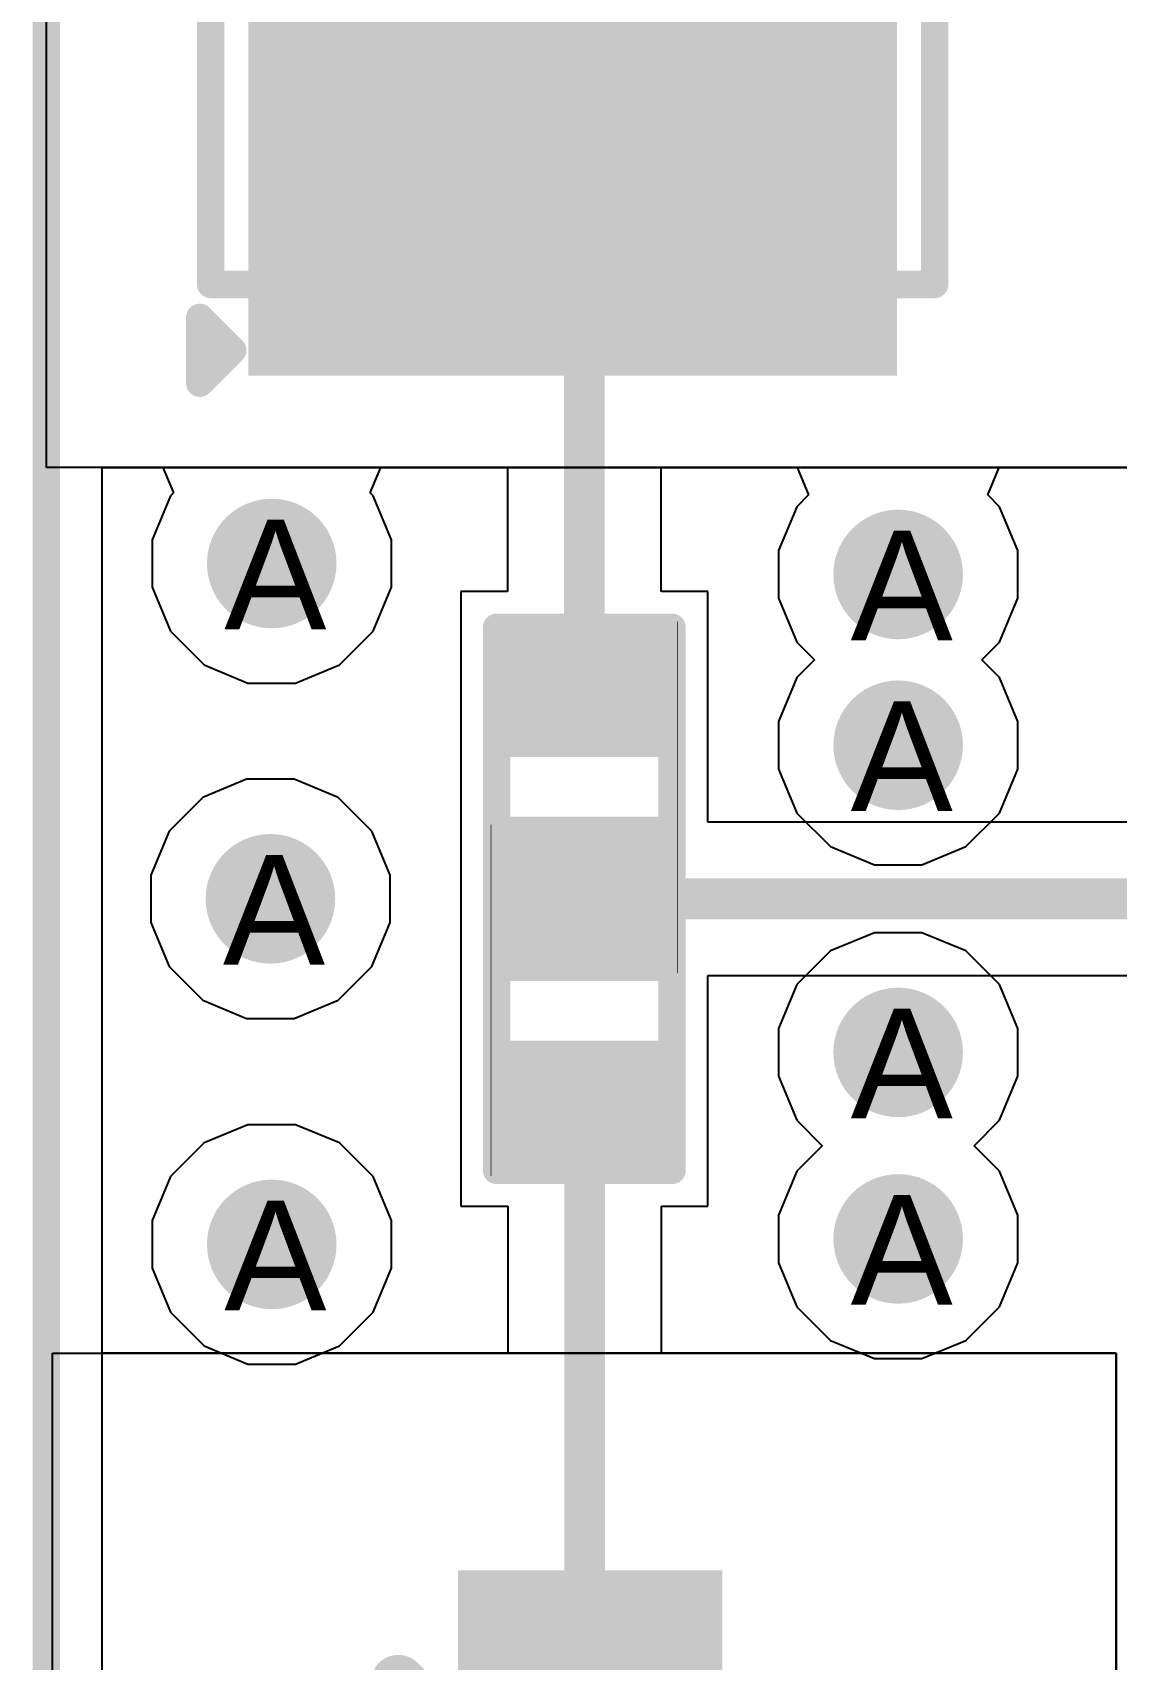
# Model space of a CAD drawing. Header units: inches. Extents: x 0 to 5271, y 0 to 5417.
# Drawn here: x -0.06 to 4.96, y 22.72 to 30.25 of the extents above; entities that cross this region are included whole.
import ezdxf

# ---------------------------------------------------------------- set-up
doc = ezdxf.new("R2010")
doc.units = ezdxf.units.IN
for name, color, linetype in [('Board_Outline', 216, 'Continuous'), ('Bottom Layer', 5, 'Continuous'), ('Drill Drawing', 1, 'Continuous'), ('L2_GND1', 16, 'Continuous'), ('L3_SIG1', 76, 'Continuous'), ('L4_PWR', 90, 'Continuous'), ('L5_GND2', 156, 'Continuous'), ('L6_SIG2', 130, 'Continuous'), ('L7_GND3', 216, 'Continuous'), ('Top Layer', 1, 'Continuous'), ('Top Overlay', 2, 'Continuous'), ('Top Paste', 8, 'Continuous'), ('Top Solder', 216, 'Continuous'), ('Via Holes', 16, 'Continuous')]:
    doc.layers.add(name, color=color, linetype=linetype)
doc.styles.add('Arial', font='', dxfattribs={"height": 0.2})
doc.styles.get('Arial').set_extended_font_data('Arial')

# ---------------------------------------------------------------- blocks, each defined once
blk = doc.blocks.new('W3006__3')
at = {"layer": 'Top Layer'}
blk.add_hatch(color=1, dxfattribs=at).paths.add_polyline_path([(-5.4, 1.4), (-3.7, 1.4), (-3.7, -1.4), (-5.4, -1.4)])
at = {"layer": 'Top Paste'}
blk.add_hatch(color=8, dxfattribs=at).paths.add_polyline_path([(-5.4, 1.4), (-3.7, 1.4), (-3.7, -1.4), (-5.4, -1.4)])
at = {"layer": 'Top Solder'}
blk.add_hatch(color=216, dxfattribs=at).paths.add_polyline_path([(-5.5016, 1.5016), (-3.5984, 1.5016), (-3.5984, -1.5016), (-5.5016, -1.5016)])
at = {"layer": 'Top Overlay'}
for points in [[(-5.5372, 1.7272, 0.127, 0.127, 0), (-5.3848, 1.5748, 0.127, 0.127, 0)], [(-5.5372, 1.7272, 0.127, 0.127, 0), (-5.2324, 1.7272, 0.127, 0.127, 0)], [(-5.2324, 1.7272, 0.127, 0.127, 0), (-5.3848, 1.5748, 0.127, 0.127, 0)], [(-5.08, 1.6764, 0.127, 0.127, 0), (5.0546, 1.6764, 0.127, 0.127, 0)], [(-5.08, 1.6764, 0.127, 0.127, 0), (-5.08, 1.4732, 0.127, 0.127, 0)], [(-5.08, -1.4732, 0.127, 0.127, 0), (-5.08, -1.6764, 0.127, 0.127, 0)], [(-5.08, -1.6764, 0.127, 0.127, 0), (5.0546, -1.6764, 0.127, 0.127, 0)]]:
    blk.add_lwpolyline(points, format="xyseb", dxfattribs=at)
for points in [[(-5.569, 1.7272, 0.0635, 0.0635, 1), (-5.5054, 1.7272, 0.0635, 0.0635, 1)], [(-5.569, 1.7272, 0.0635, 0.0635, 1), (-5.5054, 1.7272, 0.0635, 0.0635, 1)], [(-5.2641, 1.7272, 0.0635, 0.0635, 1), (-5.2007, 1.7272, 0.0635, 0.0635, 1)], [(-5.2641, 1.7272, 0.0635, 0.0635, 1), (-5.2007, 1.7272, 0.0635, 0.0635, 1)], [(-5.1117, 1.6764, 0.0635, 0.0635, 1), (-5.0483, 1.6764, 0.0635, 0.0635, 1)], [(-5.1117, 1.6764, 0.0635, 0.0635, 1), (-5.0483, 1.6764, 0.0635, 0.0635, 1)], [(-5.4165, 1.5748, 0.0635, 0.0635, 1), (-5.353, 1.5748, 0.0635, 0.0635, 1)], [(-5.4165, 1.5748, 0.0635, 0.0635, 1), (-5.353, 1.5748, 0.0635, 0.0635, 1)], [(-5.1117, 1.4732, 0.0635, 0.0635, 1), (-5.0483, 1.4732, 0.0635, 0.0635, 1)], [(-5.1117, -1.4732, 0.0635, 0.0635, 1), (-5.0483, -1.4732, 0.0635, 0.0635, 1)], [(-5.1117, -1.6764, 0.0635, 0.0635, 1), (-5.0483, -1.6764, 0.0635, 0.0635, 1)], [(-5.1117, -1.6764, 0.0635, 0.0635, 1), (-5.0483, -1.6764, 0.0635, 0.0635, 1)]]:
    blk.add_lwpolyline(points, format="xyseb", close=True, dxfattribs=at)
blk = doc.blocks.new('U_FL_R_SMT_1_80___34')
at = {"layer": 'Top Layer'}
for points in [[(-2.01, 2.0742), (-0.94, 2.0742), (-0.94, -0.1258), (-2.01, -0.1258)], [(0.94, 2.0742), (2.01, 2.0742), (2.01, -0.1258), (0.94, -0.1258)], [(-0.51, -0.4392), (0.51, -0.4392), (0.51, -1.5092), (-0.51, -1.5092)]]:
    blk.add_hatch(color=1, dxfattribs=at).paths.add_polyline_path(points)
at = {"layer": 'Top Paste'}
for points in [[(-2.01, 2.0742), (-0.94, 2.0742), (-0.94, -0.1258), (-2.01, -0.1258)], [(0.94, 2.0742), (2.01, 2.0742), (2.01, -0.1258), (0.94, -0.1258)], [(-0.51, -0.4392), (0.51, -0.4392), (0.51, -1.5092), (-0.51, -1.5092)]]:
    blk.add_hatch(color=8, dxfattribs=at).paths.add_polyline_path(points)
at = {"layer": 'Top Solder'}
for points in [[(-2.1116, 2.1758), (-0.8384, 2.1758), (-0.8384, -0.2274), (-2.1116, -0.2274)], [(0.8384, 2.1758), (2.1116, 2.1758), (2.1116, -0.2274), (0.8384, -0.2274)], [(-0.6116, -0.3376), (0.6116, -0.3376), (0.6116, -1.6108), (-0.6116, -1.6108)]]:
    blk.add_hatch(color=216, dxfattribs=at).paths.add_polyline_path(points)
at = {"layer": 'Top Overlay'}
for points in [[(-0.4064, 2.2098, 0.127, 0.127, 0), (-0.9652, 2.2098, 0.127, 0.127, 0)], [(0.9652, 2.2098, 0.127, 0.127, 0), (0.4064, 2.2098, 0.127, 0.127, 0)], [(-0.762, -0.5334, 0.127, 0.127, 0), (-1.2192, -0.5334, 0.127, 0.127, 0)], [(1.2192, -0.5334, 0.127, 0.127, 0), (0.762, -0.5334, 0.127, 0.127, 0)], [(0.889, -0.7874, 0.254, 0.254, 0), (0.7366, -0.9398, 0.254, 0.254, 0)], [(0.889, -0.7874, 0.254, 0.254, 0), (0.889, -1.0922, 0.254, 0.254, 0)], [(0.889, -1.0922, 0.254, 0.254, 0), (0.7366, -0.9398, 0.254, 0.254, 0)]]:
    blk.add_lwpolyline(points, format="xyseb", dxfattribs=at)
for points in [[(-0.997, 2.2098, 0.0635, 0.0635, 1), (-0.9335, 2.2098, 0.0635, 0.0635, 1)], [(-0.4382, 2.2098, 0.0635, 0.0635, 1), (-0.3747, 2.2098, 0.0635, 0.0635, 1)], [(0.3747, 2.2098, 0.0635, 0.0635, 1), (0.4382, 2.2098, 0.0635, 0.0635, 1)], [(0.9335, 2.2098, 0.0635, 0.0635, 1), (0.997, 2.2098, 0.0635, 0.0635, 1)], [(-1.251, -0.5334, 0.0635, 0.0635, 1), (-1.1875, -0.5334, 0.0635, 0.0635, 1)], [(-0.7938, -0.5334, 0.0635, 0.0635, 1), (-0.7303, -0.5334, 0.0635, 0.0635, 1)], [(0.7303, -0.5334, 0.0635, 0.0635, 1), (0.7938, -0.5334, 0.0635, 0.0635, 1)], [(1.1875, -0.5334, 0.0635, 0.0635, 1), (1.251, -0.5334, 0.0635, 0.0635, 1)], [(0.8255, -0.7874, 0.127, 0.127, 1), (0.9525, -0.7874, 0.127, 0.127, 1)], [(0.8255, -0.7874, 0.127, 0.127, 1), (0.9525, -0.7874, 0.127, 0.127, 1)], [(0.6731, -0.9398, 0.127, 0.127, 1), (0.8001, -0.9398, 0.127, 0.127, 1)], [(0.6731, -0.9398, 0.127, 0.127, 1), (0.8001, -0.9398, 0.127, 0.127, 1)], [(0.8255, -1.0922, 0.127, 0.127, 1), (0.9525, -1.0922, 0.127, 0.127, 1)], [(0.8255, -1.0922, 0.127, 0.127, 1), (0.9525, -1.0922, 0.127, 0.127, 1)]]:
    blk.add_lwpolyline(points, format="xyseb", close=True, dxfattribs=at)
blk = doc.blocks.new('R___0402_285')
at = {"layer": 'Top Layer'}
for points in [[(-0.6985, -0.3175), (-0.6985, 0.3175), (-0.2413, 0.3175), (-0.2413, -0.3175)], [(0.2413, -0.3175), (0.2413, 0.3175), (0.6985, 0.3175), (0.6985, -0.3175)]]:
    blk.add_hatch(color=1, dxfattribs=at).paths.add_polyline_path(points)
at = {"layer": 'Top Paste'}
for points in [[(-0.6985, -0.3175), (-0.6985, 0.3175), (-0.2413, 0.3175), (-0.2413, -0.3175)], [(0.2413, -0.3175), (0.2413, 0.3175), (0.6985, 0.3175), (0.6985, -0.3175)]]:
    blk.add_hatch(color=8, dxfattribs=at).paths.add_polyline_path(points)
at = {"layer": 'Top Solder'}
for points in [[(-0.7535, -0.3725), (-0.7535, 0.3725), (-0.1863, 0.3725), (-0.1863, -0.3725)], [(0.1863, -0.3725), (0.1863, 0.3725), (0.7535, 0.3725), (0.7535, -0.3725)]]:
    blk.add_hatch(color=216, dxfattribs=at).paths.add_polyline_path(points)
at = {"layer": 'Top Overlay'}
for points in [[(0.7874, 0.4064, 0.127, 0.127, 0), (-0.7874, 0.4064, 0.127, 0.127, 0)], [(-0.7874, -0.4064, 0.127, 0.127, 0), (-0.7874, 0.4064, 0.127, 0.127, 0)], [(0.7874, -0.4064, 0.127, 0.127, 0), (0.7874, 0.4064, 0.127, 0.127, 0)], [(0.7874, -0.4064, 0.127, 0.127, 0), (-0.7874, -0.4064, 0.127, 0.127, 0)], [(0.8128, -0.4318, 0.00323, 0.00323, 0), (-0.8128, -0.4318, 0.00323, 0.00323, 0)]]:
    blk.add_lwpolyline(points, format="xyseb", dxfattribs=at)
for points in [[(-0.8191, 0.4064, 0.0635, 0.0635, 1), (-0.7556, 0.4064, 0.0635, 0.0635, 1)], [(-0.8191, 0.4064, 0.0635, 0.0635, 1), (-0.7556, 0.4064, 0.0635, 0.0635, 1)], [(0.7556, 0.4064, 0.0635, 0.0635, 1), (0.8191, 0.4064, 0.0635, 0.0635, 1)], [(0.7556, 0.4064, 0.0635, 0.0635, 1), (0.8191, 0.4064, 0.0635, 0.0635, 1)], [(-0.8191, -0.4064, 0.0635, 0.0635, 1), (-0.7556, -0.4064, 0.0635, 0.0635, 1)], [(-0.8191, -0.4064, 0.0635, 0.0635, 1), (-0.7556, -0.4064, 0.0635, 0.0635, 1)], [(0.7556, -0.4064, 0.0635, 0.0635, 1), (0.8191, -0.4064, 0.0635, 0.0635, 1)], [(0.7556, -0.4064, 0.0635, 0.0635, 1), (0.8191, -0.4064, 0.0635, 0.0635, 1)], [(-0.8136, -0.4318, 0.00161, 0.00161, 1), (-0.812, -0.4318, 0.00161, 0.00161, 1)], [(0.812, -0.4318, 0.00161, 0.00161, 1), (0.8136, -0.4318, 0.00161, 0.00161, 1)]]:
    blk.add_lwpolyline(points, format="xyseb", close=True, dxfattribs=at)
blk = doc.blocks.new('R___0402_287')
at = {"layer": 'Top Layer'}
for points in [[(-0.6985, -0.3175), (-0.6985, 0.3175), (-0.2413, 0.3175), (-0.2413, -0.3175)], [(0.2413, -0.3175), (0.2413, 0.3175), (0.6985, 0.3175), (0.6985, -0.3175)]]:
    blk.add_hatch(color=1, dxfattribs=at).paths.add_polyline_path(points)
at = {"layer": 'Top Paste'}
for points in [[(-0.6985, -0.3175), (-0.6985, 0.3175), (-0.2413, 0.3175), (-0.2413, -0.3175)], [(0.2413, -0.3175), (0.2413, 0.3175), (0.6985, 0.3175), (0.6985, -0.3175)]]:
    blk.add_hatch(color=8, dxfattribs=at).paths.add_polyline_path(points)
at = {"layer": 'Top Solder'}
for points in [[(-0.7535, -0.3725), (-0.7535, 0.3725), (-0.1863, 0.3725), (-0.1863, -0.3725)], [(0.1863, -0.3725), (0.1863, 0.3725), (0.7535, 0.3725), (0.7535, -0.3725)]]:
    blk.add_hatch(color=216, dxfattribs=at).paths.add_polyline_path(points)
at = {"layer": 'Top Overlay'}
for points in [[(-0.7874, 0.4064, 0.127, 0.127, 0), (0.7874, 0.4064, 0.127, 0.127, 0)], [(-0.7874, 0.4064, 0.127, 0.127, 0), (-0.7874, -0.4064, 0.127, 0.127, 0)], [(0.7874, 0.4064, 0.127, 0.127, 0), (0.7874, -0.4064, 0.127, 0.127, 0)], [(-0.7874, -0.4064, 0.127, 0.127, 0), (0.7874, -0.4064, 0.127, 0.127, 0)], [(-0.8128, -0.4318, 0.00323, 0.00323, 0), (0.8128, -0.4318, 0.00323, 0.00323, 0)]]:
    blk.add_lwpolyline(points, format="xyseb", dxfattribs=at)
for points in [[(-0.8191, 0.4064, 0.0635, 0.0635, 1), (-0.7556, 0.4064, 0.0635, 0.0635, 1)], [(-0.8191, 0.4064, 0.0635, 0.0635, 1), (-0.7556, 0.4064, 0.0635, 0.0635, 1)], [(0.7556, 0.4064, 0.0635, 0.0635, 1), (0.8191, 0.4064, 0.0635, 0.0635, 1)], [(0.7556, 0.4064, 0.0635, 0.0635, 1), (0.8191, 0.4064, 0.0635, 0.0635, 1)], [(-0.8191, -0.4064, 0.0635, 0.0635, 1), (-0.7556, -0.4064, 0.0635, 0.0635, 1)], [(-0.8191, -0.4064, 0.0635, 0.0635, 1), (-0.7556, -0.4064, 0.0635, 0.0635, 1)], [(0.7556, -0.4064, 0.0635, 0.0635, 1), (0.8191, -0.4064, 0.0635, 0.0635, 1)], [(0.7556, -0.4064, 0.0635, 0.0635, 1), (0.8191, -0.4064, 0.0635, 0.0635, 1)], [(-0.8136, -0.4318, 0.00161, 0.00161, 1), (-0.812, -0.4318, 0.00161, 0.00161, 1)], [(0.812, -0.4318, 0.00161, 0.00161, 1), (0.8136, -0.4318, 0.00161, 0.00161, 1)]]:
    blk.add_lwpolyline(points, format="xyseb", close=True, dxfattribs=at)

msp = doc.modelspace()

# ---------------------------------------------------------------- hatches: boundary and pattern name
at = {"layer": 'Bottom Layer'}
h = msp.add_hatch(color=5, dxfattribs=at)
edge = h.paths.add_edge_path()
edge.add_arc((1.0445, 27.791), 0.3, 0, 360)
h = msp.add_hatch(color=5, dxfattribs=at)
edge = h.paths.add_edge_path()
edge.add_arc((3.9458, 27.7402), 0.3, 0, 360)
h = msp.add_hatch(color=5, dxfattribs=at)
edge = h.paths.add_edge_path()
edge.add_arc((3.9458, 26.9494), 0.3, 0, 360)
h = msp.add_hatch(color=5, dxfattribs=at)
edge = h.paths.add_edge_path()
edge.add_arc((1.0384, 26.2382), 0.3, 0, 360)
h = msp.add_hatch(color=5, dxfattribs=at)
edge = h.paths.add_edge_path()
edge.add_arc((3.9458, 25.527), 0.3, 0, 360)
h = msp.add_hatch(color=5, dxfattribs=at)
edge = h.paths.add_edge_path()
edge.add_arc((1.0445, 24.638), 0.3, 0, 360)
h = msp.add_hatch(color=5, dxfattribs=at)
edge = h.paths.add_edge_path()
edge.add_arc((3.9458, 24.6634), 0.3, 0, 360)
at = {"layer": 'L2_GND1'}
h = msp.add_hatch(color=16, dxfattribs=at)
edge = h.paths.add_edge_path()
edge.add_arc((1.0445, 27.791), 0.3, 0, 360)
h = msp.add_hatch(color=16, dxfattribs=at)
edge = h.paths.add_edge_path()
edge.add_arc((3.9458, 27.7402), 0.3, 0, 360)
h = msp.add_hatch(color=16, dxfattribs=at)
edge = h.paths.add_edge_path()
edge.add_arc((3.9458, 26.9494), 0.3, 0, 360)
h = msp.add_hatch(color=16, dxfattribs=at)
edge = h.paths.add_edge_path()
edge.add_arc((1.0384, 26.2382), 0.3, 0, 360)
h = msp.add_hatch(color=16, dxfattribs=at)
edge = h.paths.add_edge_path()
edge.add_arc((3.9458, 25.527), 0.3, 0, 360)
h = msp.add_hatch(color=16, dxfattribs=at)
edge = h.paths.add_edge_path()
edge.add_arc((1.0445, 24.638), 0.3, 0, 360)
h = msp.add_hatch(color=16, dxfattribs=at)
edge = h.paths.add_edge_path()
edge.add_arc((3.9458, 24.6634), 0.3, 0, 360)
at = {"layer": 'L3_SIG1'}
h = msp.add_hatch(color=76, dxfattribs=at)
edge = h.paths.add_edge_path()
edge.add_arc((1.0445, 27.791), 0.3, 0, 360)
h = msp.add_hatch(color=76, dxfattribs=at)
edge = h.paths.add_edge_path()
edge.add_arc((3.9458, 27.7402), 0.3, 0, 360)
h = msp.add_hatch(color=76, dxfattribs=at)
edge = h.paths.add_edge_path()
edge.add_arc((3.9458, 26.9494), 0.3, 0, 360)
h = msp.add_hatch(color=76, dxfattribs=at)
edge = h.paths.add_edge_path()
edge.add_arc((1.0384, 26.2382), 0.3, 0, 360)
h = msp.add_hatch(color=76, dxfattribs=at)
edge = h.paths.add_edge_path()
edge.add_arc((3.9458, 25.527), 0.3, 0, 360)
h = msp.add_hatch(color=76, dxfattribs=at)
edge = h.paths.add_edge_path()
edge.add_arc((1.0445, 24.638), 0.3, 0, 360)
h = msp.add_hatch(color=76, dxfattribs=at)
edge = h.paths.add_edge_path()
edge.add_arc((3.9458, 24.6634), 0.3, 0, 360)
at = {"layer": 'L4_PWR'}
h = msp.add_hatch(color=90, dxfattribs=at)
edge = h.paths.add_edge_path()
edge.add_arc((1.0445, 27.791), 0.3, 0, 360)
h = msp.add_hatch(color=90, dxfattribs=at)
edge = h.paths.add_edge_path()
edge.add_arc((3.9458, 27.7402), 0.3, 0, 360)
h = msp.add_hatch(color=90, dxfattribs=at)
edge = h.paths.add_edge_path()
edge.add_arc((3.9458, 26.9494), 0.3, 0, 360)
h = msp.add_hatch(color=90, dxfattribs=at)
edge = h.paths.add_edge_path()
edge.add_arc((1.0384, 26.2382), 0.3, 0, 360)
h = msp.add_hatch(color=90, dxfattribs=at)
edge = h.paths.add_edge_path()
edge.add_arc((3.9458, 25.527), 0.3, 0, 360)
h = msp.add_hatch(color=90, dxfattribs=at)
edge = h.paths.add_edge_path()
edge.add_arc((1.0445, 24.638), 0.3, 0, 360)
h = msp.add_hatch(color=90, dxfattribs=at)
edge = h.paths.add_edge_path()
edge.add_arc((3.9458, 24.6634), 0.3, 0, 360)
at = {"layer": 'L5_GND2'}
h = msp.add_hatch(color=156, dxfattribs=at)
edge = h.paths.add_edge_path()
edge.add_arc((1.0445, 27.791), 0.3, 0, 360)
h = msp.add_hatch(color=156, dxfattribs=at)
edge = h.paths.add_edge_path()
edge.add_arc((3.9458, 27.7402), 0.3, 0, 360)
h = msp.add_hatch(color=156, dxfattribs=at)
edge = h.paths.add_edge_path()
edge.add_arc((3.9458, 26.9494), 0.3, 0, 360)
h = msp.add_hatch(color=156, dxfattribs=at)
edge = h.paths.add_edge_path()
edge.add_arc((1.0384, 26.2382), 0.3, 0, 360)
h = msp.add_hatch(color=156, dxfattribs=at)
edge = h.paths.add_edge_path()
edge.add_arc((3.9458, 25.527), 0.3, 0, 360)
h = msp.add_hatch(color=156, dxfattribs=at)
edge = h.paths.add_edge_path()
edge.add_arc((1.0445, 24.638), 0.3, 0, 360)
h = msp.add_hatch(color=156, dxfattribs=at)
edge = h.paths.add_edge_path()
edge.add_arc((3.9458, 24.6634), 0.3, 0, 360)
at = {"layer": 'L6_SIG2'}
h = msp.add_hatch(color=130, dxfattribs=at)
edge = h.paths.add_edge_path()
edge.add_arc((1.0445, 27.791), 0.3, 0, 360)
h = msp.add_hatch(color=130, dxfattribs=at)
edge = h.paths.add_edge_path()
edge.add_arc((3.9458, 27.7402), 0.3, 0, 360)
h = msp.add_hatch(color=130, dxfattribs=at)
edge = h.paths.add_edge_path()
edge.add_arc((3.9458, 26.9494), 0.3, 0, 360)
h = msp.add_hatch(color=130, dxfattribs=at)
edge = h.paths.add_edge_path()
edge.add_arc((1.0384, 26.2382), 0.3, 0, 360)
h = msp.add_hatch(color=130, dxfattribs=at)
edge = h.paths.add_edge_path()
edge.add_arc((3.9458, 25.527), 0.3, 0, 360)
h = msp.add_hatch(color=130, dxfattribs=at)
edge = h.paths.add_edge_path()
edge.add_arc((1.0445, 24.638), 0.3, 0, 360)
h = msp.add_hatch(color=130, dxfattribs=at)
edge = h.paths.add_edge_path()
edge.add_arc((3.9458, 24.6634), 0.3, 0, 360)
at = {"layer": 'L7_GND3'}
h = msp.add_hatch(color=216, dxfattribs=at)
edge = h.paths.add_edge_path()
edge.add_arc((1.0445, 27.791), 0.3, 0, 360)
h = msp.add_hatch(color=216, dxfattribs=at)
edge = h.paths.add_edge_path()
edge.add_arc((3.9458, 27.7402), 0.3, 0, 360)
h = msp.add_hatch(color=216, dxfattribs=at)
edge = h.paths.add_edge_path()
edge.add_arc((3.9458, 26.9494), 0.3, 0, 360)
h = msp.add_hatch(color=216, dxfattribs=at)
edge = h.paths.add_edge_path()
edge.add_arc((1.0384, 26.2382), 0.3, 0, 360)
h = msp.add_hatch(color=216, dxfattribs=at)
edge = h.paths.add_edge_path()
edge.add_arc((3.9458, 25.527), 0.3, 0, 360)
h = msp.add_hatch(color=216, dxfattribs=at)
edge = h.paths.add_edge_path()
edge.add_arc((1.0445, 24.638), 0.3, 0, 360)
h = msp.add_hatch(color=216, dxfattribs=at)
edge = h.paths.add_edge_path()
edge.add_arc((3.9458, 24.6634), 0.3, 0, 360)
at = {"layer": 'Top Layer'}
h = msp.add_hatch(color=1, dxfattribs=at)
edge = h.paths.add_edge_path()
edge.add_arc((1.0445, 27.791), 0.3, 0, 360)
h = msp.add_hatch(color=1, dxfattribs=at)
edge = h.paths.add_edge_path()
edge.add_arc((3.9458, 27.7402), 0.3, 0, 360)
h = msp.add_hatch(color=1, dxfattribs=at)
edge = h.paths.add_edge_path()
edge.add_arc((3.9458, 26.9494), 0.3, 0, 360)
h = msp.add_hatch(color=1, dxfattribs=at)
edge = h.paths.add_edge_path()
edge.add_arc((1.0384, 26.2382), 0.3, 0, 360)
h = msp.add_hatch(color=1, dxfattribs=at)
edge = h.paths.add_edge_path()
edge.add_arc((3.9458, 25.527), 0.3, 0, 360)
h = msp.add_hatch(color=1, dxfattribs=at)
edge = h.paths.add_edge_path()
edge.add_arc((1.0445, 24.638), 0.3, 0, 360)
h = msp.add_hatch(color=1, dxfattribs=at)
edge = h.paths.add_edge_path()
edge.add_arc((3.9458, 24.6634), 0.3, 0, 360)
at = {"layer": 'Via Holes'}
h = msp.add_hatch(color=7, dxfattribs=at)
edge = h.paths.add_edge_path()
edge.add_arc((1.0445, 27.791), 0.15, 0, 360)
h = msp.add_hatch(color=7, dxfattribs=at)
edge = h.paths.add_edge_path()
edge.add_arc((3.9458, 27.7402), 0.15, 0, 360)
h = msp.add_hatch(color=7, dxfattribs=at)
edge = h.paths.add_edge_path()
edge.add_arc((3.9458, 26.9494), 0.15, 0, 360)
h = msp.add_hatch(color=7, dxfattribs=at)
edge = h.paths.add_edge_path()
edge.add_arc((1.0384, 26.2382), 0.15, 0, 360)
h = msp.add_hatch(color=7, dxfattribs=at)
edge = h.paths.add_edge_path()
edge.add_arc((3.9458, 25.527), 0.15, 0, 360)
h = msp.add_hatch(color=7, dxfattribs=at)
edge = h.paths.add_edge_path()
edge.add_arc((1.0445, 24.638), 0.15, 0, 360)
h = msp.add_hatch(color=7, dxfattribs=at)
edge = h.paths.add_edge_path()
edge.add_arc((3.9458, 24.6634), 0.15, 0, 360)

# ---------------------------------------------------------------- linework, layer by layer
at = {"layer": 'Board_Outline'}
msp.add_lwpolyline([(0, 0, 0.127, 0.127, 0), (0, 110, 0.127, 0.127, 0)], format="xyseb", dxfattribs=at)
at = {"layer": 'Bottom Layer'}
for p, q in [((0.0006, 28.236), (0.0009, 39.836)), ((6.858, 28.236), (0.0006, 28.236)), ((0.259, 24.1351), (0.259, 28.236)), ((0.259, 28.236), (6.858, 28.236)), ((0.0284, 18.5217), (0.0285, 24.1351)), ((0.0285, 24.1351), (4.9561, 24.1351)), ((4.9561, 24.1351), (0.259, 24.1351)), ((4.9561, 24.1351), (4.9561, 24.1097)), ((4.9561, 18.5275), (4.9561, 24.1351)), ((4.9561, 24.1097), (4.9561, 24.0843)), ((4.9561, 24.0843), (4.9561, 18.5275))]:
    msp.add_line(p, q, dxfattribs=at)
at = {"layer": 'L2_GND1'}
for p, q in [((0.0006, 28.236), (0.0009, 39.836)), ((6.858, 28.236), (0.0006, 28.236)), ((0.259, 0.259), (0.259, 28.236)), ((0.259, 28.236), (0.5401, 28.236)), ((0.5401, 28.236), (0.5887, 28.1187)), ((1.5003, 28.1187), (1.549, 28.236)), ((1.549, 28.236), (3.4785, 28.236)), ((3.4785, 28.236), (3.5311, 28.109)), ((4.3605, 28.109), (4.4131, 28.236)), ((4.4131, 28.236), (5.3777, 28.236)), ((0.5749, 28.1048), (0.4905, 27.9012)), ((0.5887, 28.1187), (0.5749, 28.1048)), ((1.5142, 28.1048), (1.5003, 28.1187)), ((1.5985, 27.9012), (1.5142, 28.1048)), ((3.5311, 28.109), (3.4761, 28.054)), ((4.4154, 28.054), (4.3605, 28.109)), ((3.4761, 28.054), (3.3918, 27.8504)), ((4.4998, 27.8504), (4.4154, 28.054)), ((0.4905, 27.9012), (0.4905, 27.6808)), ((1.5985, 27.6808), (1.5985, 27.9012)), ((3.3918, 27.8504), (3.3918, 27.63)), ((4.4998, 27.63), (4.4998, 27.8504)), ((0.4905, 27.6808), (0.5749, 27.4772)), ((1.5142, 27.4772), (1.5985, 27.6808)), ((3.3918, 27.63), (3.4761, 27.4264)), ((4.4154, 27.4264), (4.4998, 27.63)), ((0.5749, 27.4772), (0.7307, 27.3213)), ((1.3584, 27.3213), (1.5142, 27.4772)), ((3.4761, 27.4264), (3.5577, 27.3448)), ((4.3339, 27.3448), (4.4154, 27.4264)), ((0.7307, 27.3213), (0.9343, 27.237)), ((1.1547, 27.237), (1.3584, 27.3213)), ((3.5577, 27.3448), (3.4761, 27.2632)), ((4.4154, 27.2632), (4.3339, 27.3448)), ((0.9343, 27.237), (1.1547, 27.237)), ((3.4761, 27.2632), (3.3918, 27.0596)), ((4.4998, 27.0596), (4.4154, 27.2632)), ((3.3918, 27.0596), (3.3918, 26.8392)), ((4.4998, 26.8392), (4.4998, 27.0596)), ((3.3918, 26.8392), (3.4761, 26.6356)), ((4.4154, 26.6356), (4.4998, 26.8392)), ((0.9282, 26.7922), (0.7246, 26.7079)), ((1.1486, 26.7922), (0.9282, 26.7922)), ((1.3522, 26.7079), (1.1486, 26.7922)), ((0.7246, 26.7079), (0.5687, 26.552)), ((1.5081, 26.552), (1.3522, 26.7079)), ((3.4761, 26.6356), (3.632, 26.4798)), ((4.2596, 26.4798), (4.4154, 26.6356)), ((0.5687, 26.552), (0.4844, 26.3484)), ((1.5924, 26.3484), (1.5081, 26.552)), ((3.632, 26.4798), (3.8356, 26.3954)), ((4.056, 26.3954), (4.2596, 26.4798)), ((3.8356, 26.3954), (4.056, 26.3954)), ((0.4844, 26.3484), (0.4844, 26.128)), ((1.5924, 26.128), (1.5924, 26.3484)), ((0.4844, 26.128), (0.5687, 25.9244)), ((1.5081, 25.9244), (1.5924, 26.128)), ((3.8356, 26.081), (3.632, 25.9967)), ((4.056, 26.081), (3.8356, 26.081)), ((4.2596, 25.9967), (4.056, 26.081)), ((3.632, 25.9967), (3.4761, 25.8408)), ((4.4154, 25.8408), (4.2596, 25.9967)), ((0.5687, 25.9244), (0.7246, 25.7686)), ((1.3522, 25.7686), (1.5081, 25.9244)), ((3.4761, 25.8408), (3.3918, 25.6372)), ((4.4998, 25.6372), (4.4154, 25.8408)), ((0.7246, 25.7686), (0.9282, 25.6842)), ((1.1486, 25.6842), (1.3522, 25.7686)), ((0.9282, 25.6842), (1.1486, 25.6842)), ((3.3918, 25.6372), (3.3918, 25.4168)), ((4.4998, 25.4168), (4.4998, 25.6372)), ((3.3918, 25.4168), (3.4761, 25.2132)), ((4.4154, 25.2132), (4.4998, 25.4168)), ((0.9343, 25.192), (0.7307, 25.1077)), ((1.1547, 25.192), (0.9343, 25.192)), ((1.3584, 25.1077), (1.1547, 25.192)), ((3.4761, 25.2132), (3.5941, 25.0952)), ((4.2974, 25.0952), (4.4154, 25.2132)), ((0.7307, 25.1077), (0.5749, 24.9518)), ((1.5142, 24.9518), (1.3584, 25.1077)), ((3.5941, 25.0952), (3.4761, 24.9772)), ((4.4154, 24.9772), (4.2974, 25.0952)), ((0.5749, 24.9518), (0.4905, 24.7482)), ((1.5985, 24.7482), (1.5142, 24.9518)), ((3.4761, 24.9772), (3.3918, 24.7736)), ((4.4998, 24.7736), (4.4154, 24.9772)), ((0.4905, 24.7482), (0.4905, 24.5278)), ((1.5985, 24.5278), (1.5985, 24.7482)), ((3.3918, 24.7736), (3.3918, 24.5532)), ((4.4998, 24.5532), (4.4998, 24.7736)), ((0.4905, 24.5278), (0.5749, 24.3242)), ((1.5142, 24.3242), (1.5985, 24.5278)), ((3.3918, 24.5532), (3.4761, 24.3496)), ((4.4154, 24.3496), (4.4998, 24.5532)), ((3.4761, 24.3496), (3.632, 24.1937)), ((4.2596, 24.1937), (4.4154, 24.3496)), ((0.5749, 24.3242), (0.7307, 24.1683)), ((1.3584, 24.1683), (1.5142, 24.3242)), ((3.632, 24.1937), (3.8356, 24.1094)), ((4.056, 24.1094), (4.2596, 24.1937)), ((0.7307, 24.1683), (0.9343, 24.084)), ((1.1547, 24.084), (1.3584, 24.1683)), ((3.8356, 24.1094), (4.056, 24.1094)), ((0.9343, 24.084), (1.1547, 24.084))]:
    msp.add_line(p, q, dxfattribs=at)
at = {"layer": 'L3_SIG1'}
for p, q in [((0.0006, 28.236), (0.0009, 39.836)), ((6.858, 28.236), (0.0006, 28.236)), ((0.259, 0.259), (0.259, 28.236)), ((0.259, 28.236), (6.858, 28.236))]:
    msp.add_line(p, q, dxfattribs=at)
at = {"layer": 'L4_PWR'}
for p, q in [((0.0006, 28.236), (0.0009, 39.836)), ((6.858, 28.236), (0.0006, 28.236)), ((0.259, 0.259), (0.259, 28.236)), ((0.259, 28.236), (0.5401, 28.236)), ((0.5401, 28.236), (0.5887, 28.1187)), ((1.5003, 28.1187), (1.549, 28.236)), ((1.549, 28.236), (3.4785, 28.236)), ((3.4785, 28.236), (3.5311, 28.109)), ((4.3605, 28.109), (4.4131, 28.236)), ((4.4131, 28.236), (5.3777, 28.236)), ((0.5749, 28.1048), (0.4905, 27.9012)), ((0.5887, 28.1187), (0.5749, 28.1048)), ((1.5142, 28.1048), (1.5003, 28.1187)), ((1.5985, 27.9012), (1.5142, 28.1048)), ((3.5311, 28.109), (3.4761, 28.054)), ((4.4154, 28.054), (4.3605, 28.109)), ((3.4761, 28.054), (3.3918, 27.8504)), ((4.4998, 27.8504), (4.4154, 28.054)), ((0.4905, 27.9012), (0.4905, 27.6808)), ((1.5985, 27.6808), (1.5985, 27.9012)), ((3.3918, 27.8504), (3.3918, 27.63)), ((4.4998, 27.63), (4.4998, 27.8504)), ((0.4905, 27.6808), (0.5749, 27.4772)), ((1.5142, 27.4772), (1.5985, 27.6808)), ((3.3918, 27.63), (3.4761, 27.4264)), ((4.4154, 27.4264), (4.4998, 27.63)), ((0.5749, 27.4772), (0.7307, 27.3213)), ((1.3584, 27.3213), (1.5142, 27.4772)), ((3.4761, 27.4264), (3.5577, 27.3448)), ((4.3339, 27.3448), (4.4154, 27.4264)), ((0.7307, 27.3213), (0.9343, 27.237)), ((1.1547, 27.237), (1.3584, 27.3213)), ((3.5577, 27.3448), (3.4761, 27.2632)), ((4.4154, 27.2632), (4.3339, 27.3448)), ((0.9343, 27.237), (1.1547, 27.237)), ((3.4761, 27.2632), (3.3918, 27.0596)), ((4.4998, 27.0596), (4.4154, 27.2632)), ((3.3918, 27.0596), (3.3918, 26.8392)), ((4.4998, 26.8392), (4.4998, 27.0596)), ((3.3918, 26.8392), (3.4761, 26.6356)), ((4.4154, 26.6356), (4.4998, 26.8392)), ((0.9282, 26.7922), (0.7246, 26.7079)), ((1.1486, 26.7922), (0.9282, 26.7922)), ((1.3522, 26.7079), (1.1486, 26.7922)), ((0.7246, 26.7079), (0.5687, 26.552)), ((1.5081, 26.552), (1.3522, 26.7079)), ((3.4761, 26.6356), (3.632, 26.4798)), ((4.2596, 26.4798), (4.4154, 26.6356)), ((0.5687, 26.552), (0.4844, 26.3484)), ((1.5924, 26.3484), (1.5081, 26.552)), ((3.632, 26.4798), (3.8356, 26.3954)), ((4.056, 26.3954), (4.2596, 26.4798)), ((3.8356, 26.3954), (4.056, 26.3954)), ((0.4844, 26.3484), (0.4844, 26.128)), ((1.5924, 26.128), (1.5924, 26.3484)), ((0.4844, 26.128), (0.5687, 25.9244)), ((1.5081, 25.9244), (1.5924, 26.128)), ((3.8356, 26.081), (3.632, 25.9967)), ((4.056, 26.081), (3.8356, 26.081)), ((4.2596, 25.9967), (4.056, 26.081)), ((3.632, 25.9967), (3.4761, 25.8408)), ((4.4154, 25.8408), (4.2596, 25.9967)), ((0.5687, 25.9244), (0.7246, 25.7686)), ((1.3522, 25.7686), (1.5081, 25.9244)), ((3.4761, 25.8408), (3.3918, 25.6372)), ((4.4998, 25.6372), (4.4154, 25.8408)), ((0.7246, 25.7686), (0.9282, 25.6842)), ((1.1486, 25.6842), (1.3522, 25.7686)), ((0.9282, 25.6842), (1.1486, 25.6842)), ((3.3918, 25.6372), (3.3918, 25.4168)), ((4.4998, 25.4168), (4.4998, 25.6372)), ((3.3918, 25.4168), (3.4761, 25.2132)), ((4.4154, 25.2132), (4.4998, 25.4168)), ((0.9343, 25.192), (0.7307, 25.1077)), ((1.1547, 25.192), (0.9343, 25.192)), ((1.3584, 25.1077), (1.1547, 25.192)), ((3.4761, 25.2132), (3.5941, 25.0952)), ((4.2974, 25.0952), (4.4154, 25.2132)), ((0.7307, 25.1077), (0.5749, 24.9518)), ((1.5142, 24.9518), (1.3584, 25.1077)), ((3.5941, 25.0952), (3.4761, 24.9772)), ((4.4154, 24.9772), (4.2974, 25.0952)), ((0.5749, 24.9518), (0.4905, 24.7482)), ((1.5985, 24.7482), (1.5142, 24.9518)), ((3.4761, 24.9772), (3.3918, 24.7736)), ((4.4998, 24.7736), (4.4154, 24.9772)), ((0.4905, 24.7482), (0.4905, 24.5278)), ((1.5985, 24.5278), (1.5985, 24.7482)), ((3.3918, 24.7736), (3.3918, 24.5532)), ((4.4998, 24.5532), (4.4998, 24.7736)), ((0.4905, 24.5278), (0.5749, 24.3242)), ((1.5142, 24.3242), (1.5985, 24.5278)), ((3.3918, 24.5532), (3.4761, 24.3496)), ((4.4154, 24.3496), (4.4998, 24.5532)), ((3.4761, 24.3496), (3.632, 24.1937)), ((4.2596, 24.1937), (4.4154, 24.3496)), ((0.5749, 24.3242), (0.7307, 24.1683)), ((1.3584, 24.1683), (1.5142, 24.3242)), ((3.632, 24.1937), (3.8356, 24.1094)), ((4.056, 24.1094), (4.2596, 24.1937)), ((0.7307, 24.1683), (0.9343, 24.084)), ((1.1547, 24.084), (1.3584, 24.1683)), ((3.8356, 24.1094), (4.056, 24.1094)), ((0.9343, 24.084), (1.1547, 24.084))]:
    msp.add_line(p, q, dxfattribs=at)
at = {"layer": 'L5_GND2'}
for p, q in [((0.0006, 28.236), (0.0009, 39.836)), ((6.858, 28.236), (0.0006, 28.236)), ((0.259, 0.259), (0.259, 28.236)), ((0.259, 28.236), (6.858, 28.236))]:
    msp.add_line(p, q, dxfattribs=at)
at = {"layer": 'L6_SIG2'}
for p, q in [((0.0006, 28.236), (0.0009, 39.836)), ((6.858, 28.236), (0.0006, 28.236)), ((0.259, 0.259), (0.259, 28.236)), ((0.259, 28.236), (6.858, 28.236))]:
    msp.add_line(p, q, dxfattribs=at)
at = {"layer": 'L7_GND3'}
for p, q in [((0.0006, 28.236), (0.0009, 39.836)), ((6.858, 28.236), (0.0006, 28.236)), ((0.259, 0.259), (0.259, 28.236)), ((0.259, 28.236), (6.858, 28.236))]:
    msp.add_line(p, q, dxfattribs=at)
at = {"layer": 'Top Layer'}
for p, q in [((0.0006, 28.236), (0.0009, 39.836)), ((6.858, 28.236), (0.0006, 28.236)), ((0.259, 24.1351), (0.259, 28.236)), ((0.259, 28.236), (2.1369, 28.236)), ((2.1369, 28.236), (2.1369, 27.6606)), ((2.8478, 27.6606), (2.8478, 28.236)), ((2.8478, 28.236), (6.858, 28.236)), ((2.1369, 27.6606), (1.9208, 27.6606)), ((1.9208, 27.6606), (1.9208, 26.6954)), ((3.0638, 27.6606), (2.8478, 27.6606)), ((3.0638, 26.5937), (3.0638, 27.6606)), ((1.9208, 26.6954), (1.9208, 25.7556)), ((8.2605, 26.5937), (3.0638, 26.5937)), ((3.0638, 24.8158), (3.0638, 25.8828)), ((3.0638, 25.8828), (8.2605, 25.8828)), ((1.9208, 25.7556), (1.9208, 24.8158)), ((1.9208, 24.8158), (2.1387, 24.8158)), ((2.1387, 24.8158), (2.1387, 24.1351)), ((2.8496, 24.1351), (2.8496, 24.8158)), ((2.8496, 24.8158), (3.0638, 24.8158)), ((0.0284, 18.5217), (0.0285, 24.1351)), ((0.0285, 24.1351), (4.9561, 24.1351)), ((2.1387, 24.1351), (0.259, 24.1351)), ((4.9561, 24.1351), (2.8496, 24.1351)), ((4.9561, 24.1351), (4.9561, 24.1097)), ((4.9561, 18.5275), (4.9561, 24.1351)), ((4.9561, 24.1097), (4.9561, 24.0843)), ((4.9561, 24.0843), (4.9561, 18.5275))]:
    msp.add_line(p, q, dxfattribs=at)
for points in [[(2.4384, 29.613, 0.1893, 0.1893, 0), (2.4923, 29.5591, 0.1893, 0.1893, 0)], [(2.4923, 27.178, 0.1893, 0.1893, 0), (2.4923, 29.5591, 0.1893, 0.1893, 0)], [(2.4923, 26.2382, 0.1893, 0.1893, 0), (8.7431, 26.2382, 0.1893, 0.1893, 0)], [(2.4941, 23.0257, 0.1893, 0.1893, 0), (2.4941, 25.2984, 0.1893, 0.1893, 0)]]:
    msp.add_lwpolyline(points, format="xyseb", dxfattribs=at)
for points in [[(2.3911, 29.613, 0.0946, 0.0946, 1), (2.4857, 29.613, 0.0946, 0.0946, 1)], [(2.445, 29.5591, 0.0946, 0.0946, 1), (2.5396, 29.5591, 0.0946, 0.0946, 1)], [(2.445, 29.5591, 0.0946, 0.0946, 1), (2.5396, 29.5591, 0.0946, 0.0946, 1)], [(2.445, 27.178, 0.0946, 0.0946, 1), (2.5396, 27.178, 0.0946, 0.0946, 1)], [(2.445, 26.2382, 0.0946, 0.0946, 1), (2.5396, 26.2382, 0.0946, 0.0946, 1)], [(2.4468, 25.2984, 0.0946, 0.0946, 1), (2.5414, 25.2984, 0.0946, 0.0946, 1)], [(2.4468, 23.0257, 0.0946, 0.0946, 1), (2.5414, 23.0257, 0.0946, 0.0946, 1)]]:
    msp.add_lwpolyline(points, format="xyseb", close=True, dxfattribs=at)

# ---------------------------------------------------------------- block references
for name, p, rotation in [('W3006__3', (2.4384, 34.163), 90), ('R___0402_287', (2.4923, 26.7081), 90), ('R___0402_285', (2.4923, 25.7683), 270), ('U_FL_R_SMT_1_80___34', (2.5195, 21.5181), 180)]:
    msp.add_blockref(name, p, dxfattribs=dict(rotation=rotation))

# ---------------------------------------------------------------- texts
at = {"layer": 'Drill Drawing', "style": 'Arial'}
for p in [(0.8245, 27.4863), (3.7257, 27.4355), (3.7257, 26.6447), (0.8183, 25.9335), (3.7257, 25.2223), (3.7257, 24.3587), (0.8245, 24.3333)]:
    msp.add_text('A', height=0.508, dxfattribs=at).set_placement(p)

doc.saveas('drawing.dxf')
